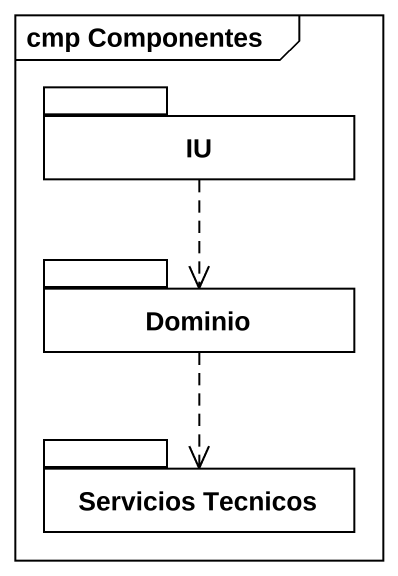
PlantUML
@startuml
mainframe cmp Componentes
package IU {
}
package Dominio {
}
package "Servicios Tecnicos" as Servicios_Tecnicos {
}
IU ..> Dominio
Dominio ..> Servicios_Tecnicos
@enduml
